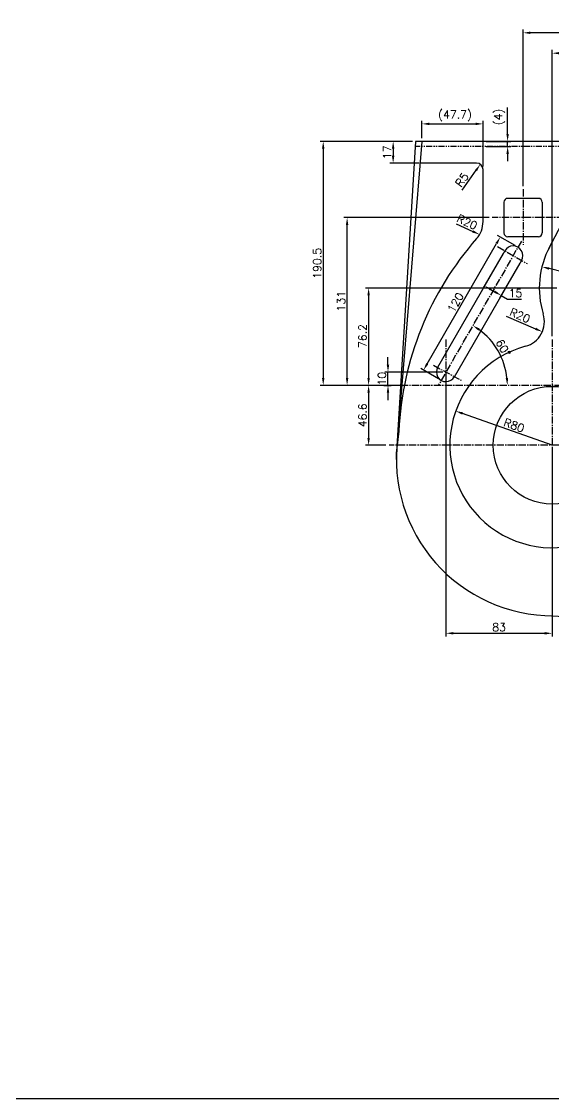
# Model space of a CAD drawing. Header units: millimetres. Extents: x -3508 to 12243, y -3609 to 4092.
# Drawn here: x -88 to 328, y -697 to 144 of the extents above; entities that cross this region are included whole.
import ezdxf

# ---------------------------------------------------------------- set-up
doc = ezdxf.new("R2010")
doc.units = ezdxf.units.MM
doc.header["$LTSCALE"] = 0.3
doc.header["$PDSIZE"] = -50
doc.linetypes.add('CENTER2', pattern=[28.575, 19.05, -3.175, 3.175, -3.175])
doc.linetypes.add('PHANTOM2', pattern=[31.75, 15.875, -3.175, 3.175, -3.175, 3.175, -3.175])
for name, color, linetype in [('center', 1, 'CENTER2'), ('CHAIN ...', 8, 'PHANTOM2'), ('ht', 6, 'Continuous')]:
    doc.layers.add(name, color=color, linetype=linetype)
doc.styles.add('rs', font='romans.shx')
doc.dimstyles.new('sarab', dxfattribs={"dimscale": 3, "dimtxt": 2.5, "dimasz": 2.3, "dimexe": 1, "dimexo": 1, "dimtad": 1, "dimdec": 3, "dimdsep": 46, "dimtxsty": 'rs', "dimcen": 0, "dimclrd": 1, "dimclre": 1, "dimclrt": 7, "dimadec": 3, "dimazin": 2, "dimtfac": 1, "dimtdec": 3, "dimtmove": 0, "dimatfit": 3, "dimfxl": 0, "dimarcsym": 0})
doc.dimstyles.new('sarab$0', dxfattribs={"dimscale": 3, "dimtxt": 2.5, "dimasz": 2.3, "dimexe": 1, "dimexo": 1, "dimtad": 1, "dimdec": 3, "dimdsep": 46, "dimtxsty": 'rs', "dimcen": 0, "dimclrd": 1, "dimclre": 1, "dimclrt": 7, "dimadec": 3, "dimazin": 2, "dimtfac": 1, "dimtdec": 3, "dimtmove": 0, "dimatfit": 3, "dimfxl": 0, "dimarcsym": 0})

# ---------------------------------------------------------------- blocks, each defined once
blk = doc.blocks.new('*D1299')
at = {"color": 1, "lineweight": -2, "transparency": 16777216}
blk.add_line((385.12, -64.52), (324.75, -49.33), dxfattribs=at)
at = {"color": 1, "transparency": 16777216}
blk.add_solid([(324.99, -48.4), (324.52, -50.26), (319.18, -47.93)], dxfattribs=at)
at = {"layer": 'Defpoints', "color": 0, "transparency": 16777216}
for p in [(319.18, -47.93), (385.12, -64.52)]:
    blk.add_point(p, dxfattribs=at)
at = {"color": 7, "transparency": 16777216, "insert": (366.24, -54.93), "char_height": 6.25, "attachment_point": 5, "rotation": 345.87789, "style": 'rs'}
blk.add_mtext('R68', dxfattribs=at)
blk = doc.blocks.new('*D1300')
at = {"color": 1, "lineweight": -2, "transparency": 16777216}
blk.add_line((327.17, -187.27), (257.18, -162.5), dxfattribs=at)
at = {"color": 1, "transparency": 16777216}
blk.add_solid([(257.5, -161.59), (256.86, -163.4), (251.76, -160.58)], dxfattribs=at)
at = {"layer": 'Defpoints', "color": 0, "transparency": 16777216}
for p in [(251.76, -160.58), (327.17, -187.27)]:
    blk.add_point(p, dxfattribs=at)
at = {"color": 7, "transparency": 16777216, "insert": (297.41, -171.76), "char_height": 6.25, "attachment_point": 5, "rotation": 340.51069, "style": 'rs'}
blk.add_mtext('R80', dxfattribs=at)
blk = doc.blocks.new('*D1304')
at = {"color": 1, "lineweight": -2, "transparency": 16777216}
for p, q in [((212.03, -140.52), (181.19, -140.52)), ((183.69, -146.27), (183.69, -181.52)), ((197.25, -187.27), (181.19, -187.27))]:
    blk.add_line(p, q, dxfattribs=at)
at = {"color": 1, "transparency": 16777216}
for points in [[(182.73, -146.27), (184.65, -146.27), (183.69, -140.52)], [(182.73, -181.52), (184.65, -181.52), (183.69, -187.27)]]:
    blk.add_solid(points, dxfattribs=at)
at = {"layer": 'Defpoints', "color": 0, "transparency": 16777216}
for p in [(214.53, -140.52), (183.69, -187.27), (199.75, -187.27)]:
    blk.add_point(p, dxfattribs=at)
at = {"color": 7, "transparency": 16777216, "insert": (179, -163.89), "char_height": 6.25, "attachment_point": 5, "rotation": 90, "style": 'rs'}
blk.add_mtext('46.6', dxfattribs=at)
blk = doc.blocks.new('*D1180')
at = {"color": 1, "lineweight": -2, "transparency": 16777216}
for p, q in [((327.17, -102.18), (327.17, 121.31)), ((628.67, 118.81), (332.92, 118.81)), ((634.42, 108.8), (634.42, 121.31))]:
    blk.add_line(p, q, dxfattribs=at)
at = {"color": 1, "transparency": 16777216}
for points in [[(332.92, 119.76), (332.92, 117.85), (327.17, 118.81)], [(628.67, 119.76), (628.67, 117.85), (634.42, 118.81)]]:
    blk.add_solid(points, dxfattribs=at)
at = {"layer": 'Defpoints', "color": 0, "transparency": 16777216}
for p in [(327.17, 118.81), (634.42, 106.3), (327.17, -104.68)]:
    blk.add_point(p, dxfattribs=at)
at = {"color": 7, "transparency": 16777216, "insert": (519.99, 123.49), "char_height": 6.25, "attachment_point": 5, "style": 'rs'}
blk.add_mtext('307.25', dxfattribs=at)
blk = doc.blocks.new('*D1311')
at = {"color": 1, "lineweight": -2, "transparency": 16777216}
for p, q in [((330.77, -64.52), (181.19, -64.52)), ((183.69, -70.27), (183.69, -134.77)), ((210.47, -140.52), (181.19, -140.52))]:
    blk.add_line(p, q, dxfattribs=at)
at = {"color": 1, "transparency": 16777216}
for points in [[(182.73, -70.27), (184.65, -70.27), (183.69, -64.52)], [(182.73, -134.77), (184.65, -134.77), (183.69, -140.52)]]:
    blk.add_solid(points, dxfattribs=at)
at = {"layer": 'Defpoints', "color": 0, "transparency": 16777216}
for p in [(333.27, -64.52), (183.69, -140.52), (212.97, -140.52)]:
    blk.add_point(p, dxfattribs=at)
at = {"color": 7, "transparency": 16777216, "insert": (179, -101.99), "char_height": 6.25, "attachment_point": 5, "rotation": 90, "style": 'rs'}
blk.add_mtext('76.2', dxfattribs=at)
blk = doc.blocks.new('*D1316')
at = {"color": 1, "lineweight": -2, "transparency": 16777216}
for p, q in [((217.92, 49.98), (145.74, 49.98)), ((148.24, 44.23), (148.24, -134.77)), ((210.47, -140.52), (145.74, -140.52))]:
    blk.add_line(p, q, dxfattribs=at)
at = {"color": 1, "transparency": 16777216}
for points in [[(147.28, 44.23), (149.2, 44.23), (148.24, 49.98)], [(147.28, -134.77), (149.2, -134.77), (148.24, -140.52)]]:
    blk.add_solid(points, dxfattribs=at)
at = {"layer": 'Defpoints', "color": 0, "transparency": 16777216}
for p in [(220.42, 49.98), (148.24, -140.52), (212.97, -140.52)]:
    blk.add_point(p, dxfattribs=at)
at = {"color": 7, "transparency": 16777216, "insert": (143.55, -45.27), "char_height": 6.25, "attachment_point": 5, "rotation": 90, "style": 'rs'}
blk.add_mtext('190.5', dxfattribs=at)
blk = doc.blocks.new('*D1195')
at = {"color": 1, "lineweight": -2, "transparency": 16777216}
for p, q in [((225.42, 52.48), (225.42, 66.13)), ((231.17, 63.63), (267.37, 63.63)), ((273.12, 30.48), (273.12, 66.13))]:
    blk.add_line(p, q, dxfattribs=at)
at = {"color": 1, "transparency": 16777216}
for points in [[(231.17, 64.59), (231.17, 62.67), (225.42, 63.63)], [(267.37, 64.59), (267.37, 62.67), (273.12, 63.63)]]:
    blk.add_solid(points, dxfattribs=at)
at = {"layer": 'Defpoints', "color": 0, "transparency": 16777216}
for p in [(273.12, 63.63), (225.42, 49.98), (273.12, 27.98)]:
    blk.add_point(p, dxfattribs=at)
at = {"color": 7, "transparency": 16777216, "insert": (251.22, 69.96), "char_height": 6.25, "attachment_point": 5, "style": 'rs'}
blk.add_mtext('(47.7)', dxfattribs=at)
blk = doc.blocks.new('*D1196')
at = {"color": 1, "lineweight": -2, "transparency": 16777216}
for p, q in [((216.49, 49.98), (200.39, 49.98)), ((202.89, 44.23), (202.89, 38.73)), ((223.16, 32.98), (200.39, 32.98))]:
    blk.add_line(p, q, dxfattribs=at)
at = {"color": 1, "transparency": 16777216}
for points in [[(201.93, 44.23), (203.85, 44.23), (202.89, 49.98)], [(201.93, 38.73), (203.85, 38.73), (202.89, 32.98)]]:
    blk.add_solid(points, dxfattribs=at)
at = {"layer": 'Defpoints', "color": 0, "transparency": 16777216}
for p in [(218.99, 49.98), (202.89, 32.98), (225.66, 32.98)]:
    blk.add_point(p, dxfattribs=at)
at = {"color": 7, "transparency": 16777216, "insert": (198.21, 41.48), "char_height": 6.25, "attachment_point": 5, "rotation": 90, "style": 'rs'}
blk.add_mtext('17', dxfattribs=at)
blk = doc.blocks.new('*D1207')
at = {"color": 1, "lineweight": -2, "transparency": 16777216}
blk.add_line((252.21, -14.31), (265.14, -20.31), dxfattribs=at)
at = {"color": 1, "transparency": 16777216}
blk.add_solid([(265.54, -19.44), (264.73, -21.18), (270.35, -22.73)], dxfattribs=at)
at = {"layer": 'Defpoints', "color": 0, "transparency": 16777216}
for p in [(252.21, -14.31), (270.35, -22.73)]:
    blk.add_point(p, dxfattribs=at)
at = {"color": 7, "transparency": 16777216, "insert": (260.65, -13.06), "char_height": 6.25, "attachment_point": 5, "rotation": 335.11834, "style": 'rs'}
blk.add_mtext('R20', dxfattribs=at)
blk = doc.blocks.new('*D1208')
at = {"color": 1, "lineweight": -2, "transparency": 16777216}
blk.add_line((256.69, 11.89), (267.69, 27.37), dxfattribs=at)
at = {"color": 1, "transparency": 16777216}
blk.add_solid([(266.91, 27.93), (268.47, 26.82), (271.02, 32.06)], dxfattribs=at)
at = {"layer": 'Defpoints', "color": 0, "transparency": 16777216}
for p in [(268.12, 27.98), (271.02, 32.06)]:
    blk.add_point(p, dxfattribs=at)
at = {"color": 7, "transparency": 16777216, "insert": (256.7, 20), "char_height": 6.25, "attachment_point": 5, "rotation": 54.59659, "style": 'rs'}
blk.add_mtext('R5', dxfattribs=at)
blk = doc.blocks.new('*D1209')
at = {"color": 1, "lineweight": -2, "transparency": 16777216}
for p, q in [((292.35, 55.73), (292.35, 76.51)), ((275.62, 49.98), (294.85, 49.98)), ((275.62, 45.98), (294.85, 45.98)), ((292.35, 45.98), (292.35, 49.98)), ((292.35, 40.23), (292.35, 34.48))]:
    blk.add_line(p, q, dxfattribs=at)
at = {"color": 1, "transparency": 16777216}
for points in [[(291.39, 55.73), (293.31, 55.73), (292.35, 49.98)], [(291.39, 40.23), (293.31, 40.23), (292.35, 45.98)]]:
    blk.add_solid(points, dxfattribs=at)
at = {"layer": 'Defpoints', "color": 0, "transparency": 16777216}
for p in [(273.12, 49.98), (273.12, 45.98), (292.35, 45.98)]:
    blk.add_point(p, dxfattribs=at)
at = {"color": 7, "transparency": 16777216, "insert": (286.02, 69), "char_height": 6.25, "attachment_point": 5, "rotation": 90, "style": 'rs'}
blk.add_mtext('(4)', dxfattribs=at)
blk = doc.blocks.new('*D1446')
at = {"color": 1, "lineweight": -2, "transparency": 16777216}
blk.add_line((291.3, -86.48), (314.2, -96.38), dxfattribs=at)
at = {"color": 1, "transparency": 16777216}
blk.add_solid([(314.58, -95.5), (313.82, -97.26), (319.47, -98.66)], dxfattribs=at)
at = {"layer": 'Defpoints', "color": 0, "transparency": 16777216}
for p in [(301.12, -90.72), (319.47, -98.66)]:
    blk.add_point(p, dxfattribs=at)
at = {"color": 7, "transparency": 16777216, "insert": (301.97, -85.98), "char_height": 6.25, "attachment_point": 5, "rotation": 336.61797, "style": 'rs'}
blk.add_mtext('R20', dxfattribs=at)
blk = doc.blocks.new('*D1444')
at = {"layer": 'Defpoints', "color": 0, "transparency": 16777216}
for p in [(304.42, 134.74), (634.42, 106.3), (304.42, 12.59)]:
    blk.add_point(p, dxfattribs=at)
at = {"layer": 'ht', "color": 1, "lineweight": -2, "transparency": 16777216}
for p, q in [((304.42, 15.09), (304.42, 137.24)), ((628.67, 134.74), (310.17, 134.74)), ((634.42, 108.8), (634.42, 137.24))]:
    blk.add_line(p, q, dxfattribs=at)
at = {"layer": 'ht', "color": 1, "transparency": 16777216}
for points in [[(310.17, 135.7), (310.17, 133.78), (304.42, 134.74)], [(628.67, 135.7), (628.67, 133.78), (634.42, 134.74)]]:
    blk.add_solid(points, dxfattribs=at)
at = {"layer": 'ht', "color": 7, "transparency": 16777216, "insert": (469.42, 139.43), "char_height": 6.25, "attachment_point": 5, "style": 'rs'}
blk.add_mtext('330', dxfattribs=at)
blk = doc.blocks.new('_DatumFilled')
at = {"color": 0, "linetype": 'ByBlock'}
blk.add_solid([(0, 0.58), (-1, 0), (0, -0.58)], dxfattribs=at)
blk = doc.blocks.new('*D1437')
at = {"color": 1, "lineweight": -2, "transparency": 16777216}
for p, q in [((277.81, -9.52), (164.39, -9.52)), ((166.89, -134.77), (166.89, -15.27)), ((193.19, -140.52), (164.39, -140.52))]:
    blk.add_line(p, q, dxfattribs=at)
at = {"color": 1, "transparency": 16777216}
for points in [[(165.93, -15.27), (167.85, -15.27), (166.89, -9.52)], [(165.93, -134.77), (167.85, -134.77), (166.89, -140.52)]]:
    blk.add_solid(points, dxfattribs=at)
at = {"layer": 'Defpoints', "color": 0, "transparency": 16777216}
for p in [(166.89, -9.52), (280.31, -9.52), (195.69, -140.52)]:
    blk.add_point(p, dxfattribs=at)
at = {"color": 7, "transparency": 16777216, "insert": (162.2, -74.78), "char_height": 6.25, "attachment_point": 5, "rotation": 90, "style": 'rs'}
blk.add_mtext('131', dxfattribs=at)
blk = doc.blocks.new('*D1536')
at = {"color": 1, "lineweight": -2, "transparency": 16777216}
for p, q in [((298.26, -31.43), (284.45, -23.46)), ((229.49, -123.65), (283.74, -29.69)), ((238.26, -135.36), (224.45, -127.38))]:
    blk.add_line(p, q, dxfattribs=at)
at = {"color": 1, "transparency": 16777216}
for points in [[(282.91, -29.21), (284.57, -30.17), (286.61, -24.71)], [(228.66, -123.17), (230.32, -124.13), (226.61, -128.63)]]:
    blk.add_solid(points, dxfattribs=at)
at = {"layer": 'Defpoints', "color": 0, "transparency": 16777216}
for p in [(286.61, -24.71), (300.42, -32.68), (240.42, -136.61)]:
    blk.add_point(p, dxfattribs=at)
at = {"color": 7, "transparency": 16777216, "insert": (251.66, -75.88), "char_height": 6.25, "attachment_point": 5, "rotation": 60, "style": 'rs'}
blk.add_mtext('120', dxfattribs=at)
blk = doc.blocks.new('*D1537')
at = {"color": 1, "lineweight": -2, "transparency": 16777216}
for p, q in [((244.17, -132.61), (244.17, -336.56)), ((327.17, -189.77), (327.17, -336.56)), ((249.92, -334.06), (321.42, -334.06))]:
    blk.add_line(p, q, dxfattribs=at)
at = {"color": 1, "transparency": 16777216}
for points in [[(249.92, -333.1), (249.92, -335.02), (244.17, -334.06)], [(321.42, -333.1), (321.42, -335.02), (327.17, -334.06)]]:
    blk.add_solid(points, dxfattribs=at)
at = {"layer": 'Defpoints', "color": 0, "transparency": 16777216}
for p in [(244.17, -130.11), (327.17, -187.27), (327.17, -334.06)]:
    blk.add_point(p, dxfattribs=at)
at = {"color": 7, "transparency": 16777216, "insert": (285.67, -329.37), "char_height": 6.25, "attachment_point": 5, "style": 'rs'}
blk.add_mtext('83', dxfattribs=at)
blk = doc.blocks.new('*D1538')
at = {"color": 1, "lineweight": -2, "transparency": 16777216}
blk.add_arc((238.16, -140.52), 53.96, 6.10866, 53.89134, dxfattribs=at)
at = {"color": 1, "transparency": 16777216}
for points in [[(269.44, -97.73), (270.48, -96.12), (265.14, -93.79)], [(292.77, -134.72), (290.86, -134.83), (292.12, -140.52)]]:
    blk.add_solid(points, dxfattribs=at)
at = {"layer": 'Defpoints', "color": 0, "transparency": 16777216}
for p in [(303.17, -27.92), (288.87, -122.06), (190.92, -140.52), (238.12, -140.59), (823.24, -140.52)]:
    blk.add_point(p, dxfattribs=at)
at = {"color": 7, "transparency": 16777216, "insert": (288.95, -111.2), "char_height": 6.25, "attachment_point": 5, "rotation": 300, "style": 'rs'}
blk.add_mtext('60°', dxfattribs=at)
blk = doc.blocks.new('*D1539')
at = {"color": 1, "lineweight": -2, "transparency": 16777216}
for p, q in [((198.84, -124.36), (198.84, -118.61)), ((241.67, -130.11), (196.34, -130.11)), ((198.84, -140.52), (198.84, -130.11)), ((195.69, -140.52), (201.34, -140.52)), ((198.84, -146.27), (198.84, -152.02))]:
    blk.add_line(p, q, dxfattribs=at)
at = {"color": 1, "transparency": 16777216}
for points in [[(197.88, -124.36), (199.8, -124.36), (198.84, -130.11)], [(197.88, -146.27), (199.8, -146.27), (198.84, -140.52)]]:
    blk.add_solid(points, dxfattribs=at)
at = {"layer": 'Defpoints', "color": 0, "transparency": 16777216}
for p in [(198.84, -130.11), (244.17, -130.11), (193.19, -140.52)]:
    blk.add_point(p, dxfattribs=at)
at = {"color": 7, "transparency": 16777216, "insert": (194.15, -135.31), "char_height": 6.25, "attachment_point": 5, "rotation": 90, "style": 'rs'}
blk.add_mtext('10', dxfattribs=at)
blk = doc.blocks.new('*D1540')
at = {"color": 1, "lineweight": -2, "transparency": 16777216}
for p, q in [((288.93, -37.59), (273.1, -65.01)), ((301.92, -45.09), (286.09, -72.51)), ((279.33, -65.72), (282.36, -67.47)), ((287.34, -70.35), (292.32, -73.22)), ((292.32, -73.22), (303.1, -73.22))]:
    blk.add_line(p, q, dxfattribs=at)
at = {"color": 1, "transparency": 16777216}
for points in [[(279.8, -64.89), (278.85, -66.55), (274.35, -62.85)], [(282.84, -66.64), (281.88, -68.3), (287.34, -70.35)]]:
    blk.add_solid(points, dxfattribs=at)
at = {"layer": 'Defpoints', "color": 0, "transparency": 16777216}
for p in [(290.18, -35.43), (303.17, -42.93), (287.34, -70.35)]:
    blk.add_point(p, dxfattribs=at)
at = {"color": 7, "transparency": 16777216, "insert": (298.49, -68.54), "char_height": 6.25, "attachment_point": 5, "style": 'rs'}
blk.add_mtext('15', dxfattribs=at)

msp = doc.modelspace()

# ---------------------------------------------------------------- linework, layer by layer
for p, q in [((220.4234, 49.9822), (205.4234, -192.4979)), ((225.4234, 49.9822), (205.7351, -187.4598)), ((791.4234, 49.9822), (220.4234, 49.9822)), ((268.1234, 32.9822), (223.9241, 32.9822)), ((273.1234, -12.705), (273.1234, 27.9822)), ((324.5664, -33.5848), (356.5049, 27.2758)), ((289.4234, 2.4822), (289.4234, -21.5178)), ((316.4234, 5.4822), (292.4234, 5.4822)), ((319.4234, 2.4822), (319.4234, -21.5178)), ((316.4234, -24.5178), (292.4234, -24.5178)), ((290.1764, -35.4283), (237.5609, -126.561)), ((303.1668, -42.9283), (250.5513, -134.061)), ((205.4234, -198.2678), (205.4234, -192.4979)), ((321.3345, -320.1158), (624.6912, -335.2748)), ((-3507.7534, -697.2178), (1845.5929, -697.2178))]:
    msp.add_line(p, q)
msp.add_circle((327.1734, -187.2678), 46)
for centre, radius, start, end in [((268.1234, 27.9822), 5, 360, 90), ((292.4234, 2.4822), 3, 90, 180), ((316.4234, 2.4822), 3, 0, 90), ((253.1234, -12.705), 20, 318.6067864, 0), ((292.4234, -21.5178), 3, 180, 270), ((316.4234, -21.5178), 3, 270, 0), ((451.1734, -187.2678), 244, 138.6067864, 177.4193893), ((296.6716, -39.1783), 7.5, 330, 150), ((385.1234, -64.5178), 68, 151.6790466, 197.3243703), ((301.1156, -90.7226), 20, 285.1043685, 17.3243703), ((327.1734, -187.2678), 80, 105.1043685, 296.9664719), ((244.1734, -130.1078), 7.5037, 148.2083392, 331.7916608), ((327.4234, -198.2678), 122, 169.6177873, 267.139254)]:
    msp.add_arc(centre, radius, start, end)
at = {"layer": 'center'}
for p, q in [((304.4234, 12.5895), (304.4234, -30.7577)), ((756.4823, -9.5178), (280.3135, -9.5178)), ((303.1724, -27.9186), (238.1228, -140.5878)), ((284.5389, -32.1736), (307.5964, -45.4858)), ((244.1734, -104.6775), (244.1734, -329.8694)), ((327.1734, -104.6775), (327.1734, -329.8694)), ((234.3692, -124.849), (255.9705, -136.4356)), ((823.2362, -140.5178), (190.9236, -140.5178)), ((520.9602, -187.2678), (199.7521, -187.2678))]:
    msp.add_line(p, q, dxfattribs=at)
at = {"layer": 'CHAIN ...'}
msp.add_line((795.4234, 45.9822), (220.4234, 45.9822), dxfattribs=at)

# ---------------------------------------------------------------- dimensions: what is measured, and where the dimension line sits
dim = msp.add_linear_dim(base=(327.1734, 118.8063), p1=(634.4234, 106.3009), p2=(327.1734, -104.6775), dimstyle='sarab', override={"dimscale": 2.5, "dimdec": 2, "dimadec": 2, "dimtdec": 2, "dimatfit": 0})
dim.commit()
dim.dimension.update_dxf_attribs({"geometry": '*D1180', "text_midpoint": (519.9942, 118.8063), "dimtype": 160})
for base, p1, p2, text, picture, middle in [((292.3482, 45.9822), (273.1234, 49.9822), (273.1234, 45.9822), '(<>)', '*D1209', (292.3482, 68.997)), ((183.6919, -140.5178), (333.2697, -64.5178), (212.9691, -140.5178), '76.2', '*D1311', (183.6919, -101.9918))]:
    dim = msp.add_linear_dim(base=base, p1=p1, p2=p2, angle=90, text=text, dimstyle='sarab', override={"dimscale": 2.5, "dimdec": 2, "dimadec": 2, "dimtdec": 2, "dimatfit": 0})
    dim.commit()
    dim.dimension.update_dxf_attribs({"geometry": picture, "text_midpoint": middle, "dimtype": 160})
dim = msp.add_linear_dim(base=(273.1234, 63.6317), p1=(225.4234, 49.9822), p2=(273.1234, 27.9822), text='(<>)', dimstyle='sarab', override={"dimscale": 2.5, "dimdec": 2, "dimadec": 2, "dimtdec": 2, "dimatfit": 0})
dim.commit()
dim.dimension.update_dxf_attribs({"geometry": '*D1195', "text_midpoint": (251.2171, 63.6317), "dimtype": 160})
for base, p1, p2, angle, dimstyle, override, picture, middle, dimtype in [((148.2399, -140.5178), (220.4234, 49.9822), (212.9691, -140.5178), 90, 'sarab', {"dimscale": 2.5, "dimdec": 2, "dimadec": 2, "dimtdec": 2, "dimatfit": 0}, '*D1316', (148.2399, -45.2678), 160), ((166.8905, -9.5178), (195.6883, -140.5178), (280.3135, -9.5178), 90, 'sarab', {"dimscale": 2.5, "dimtoh": 1, "dimdec": 2, "dimcen": 2.5, "dimadec": 1, "dimtdec": 2, "dimldrblk": 'DatumFilled'}, '*D1437', (166.8905, -74.7819), 160), ((286.6113, -24.7098), (240.4216, -136.6062), (300.4216, -32.6832), 60, 'sarab$0', {"dimscale": 2.5, "dimtoh": 1, "dimdec": 2, "dimcen": 2.5, "dimadec": 1, "dimtdec": 2, "dimldrblk": 'DatumFilled'}, '*D1536', (255.7164, -78.2215), 161), ((287.3359, -70.3483), (290.1764, -35.4283), (303.1668, -42.9283), 330, 'sarab$0', {"dimscale": 2.5, "dimtoh": 1, "dimdec": 2, "dimcen": 2.5, "dimadec": 1, "dimtdec": 2, "dimldrblk": 'DatumFilled'}, '*D1540', (298.4911, -73.2233), 161), ((198.8387, -130.1078), (193.1883, -140.5178), (244.1734, -130.1078), 90, 'sarab$0', {"dimscale": 2.5, "dimdec": 0, "dimadec": 2, "dimtdec": 2, "dimatfit": 0}, '*D1539', (198.8387, -135.3128), 160)]:
    dim = msp.add_linear_dim(base=base, p1=p1, p2=p2, angle=angle, dimstyle=dimstyle, override=override)
    dim.commit()
    dim.dimension.update_dxf_attribs({"geometry": picture, "text_midpoint": middle, "dimtype": dimtype})
dim = msp.add_linear_dim(base=(202.8925, 32.9822), p1=(218.9873, 49.9822), p2=(225.6624, 32.9822), angle=90, dimstyle='sarab', override={"dimscale": 2.5, "dimdec": 2, "dimadec": 2, "dimtdec": 2, "dimatfit": 0})
dim.commit()
dim.dimension.update_dxf_attribs({"geometry": '*D1196', "text_midpoint": (198.205, 41.4822)})
for center, mpoint, override, picture, middle in [((268.1234, 27.9822), (271.0201, 32.0576), {"dimscale": 2.5, "dimdec": 2, "dimadec": 2, "dimtdec": 2, "dimtmove": 1, "dimatfit": 0}, '*D1208', (260.5214, 17.2865)), ((385.1234, -64.5178), (319.1785, -47.9266), {"dimscale": 2.5, "dimdec": 2, "dimadec": 2, "dimtdec": 2, "dimatfit": 0}, '*D1299', (365.0963, -59.4792)), ((301.1156, -90.7226), (319.4732, -98.6598), {"dimscale": 2.5, "dimdec": 2, "dimcen": 2.5, "dimadec": 1, "dimtdec": 2}, '*D1446', (300.1076, -90.2867)), ((327.1734, -187.2678), (251.7571, -160.5774), {"dimscale": 2.5, "dimdec": 2, "dimadec": 2, "dimtdec": 2, "dimatfit": 0}, '*D1300', (295.8507, -176.1824))]:
    dim = msp.add_radius_dim(center=center, mpoint=mpoint, dimstyle='sarab', override=override)
    dim.commit()
    dim.dimension.update_dxf_attribs({"geometry": picture, "text_midpoint": middle, "dimtype": 164})
dim = msp.add_radius_dim(center=(252.2104, -14.3139), mpoint=(270.354, -22.7288), dimstyle='sarab', override={"dimscale": 2.5, "dimdec": 2, "dimadec": 2, "dimtdec": 2, "dimatfit": 0})
dim.commit()
dim.dimension.update_dxf_attribs({"geometry": '*D1207', "text_midpoint": (260.6463, -13.0593)})
dim = msp.add_angular_dim_2l(base=(288.8665, -122.0634), line1=((823.2362, -140.5178), (190.9236, -140.5178)), line2=((303.1724, -27.9186), (238.1228, -140.5878)), dimstyle='sarab', override={"dimscale": 2.5, "dimdec": 2, "dimadec": 2, "dimtdec": 2, "dimatfit": 0})
dim.commit()
dim.dimension.update_dxf_attribs({"geometry": '*D1538', "text_midpoint": (288.9511, -111.1954)})
dim = msp.add_linear_dim(base=(327.1734, -334.0567), p1=(244.1734, -130.1078), p2=(327.1734, -187.2678), dimstyle='sarab$0', override={"dimscale": 2.5, "dimdec": 0, "dimadec": 2, "dimtdec": 2, "dimatfit": 0})
dim.commit()
dim.dimension.update_dxf_attribs({"geometry": '*D1537', "text_midpoint": (285.6734, -329.3692)})
dim = msp.add_linear_dim(base=(183.6919, -187.2678), p1=(214.5316, -140.5178), p2=(199.7521, -187.2678), angle=90, text='46.6', dimstyle='sarab', override={"dimscale": 2.5, "dimdec": 2, "dimadec": 2, "dimtdec": 2, "dimatfit": 0})
dim.commit()
dim.dimension.update_dxf_attribs({"geometry": '*D1304', "text_midpoint": (179.0044, -163.8928)})
at = {"layer": 'ht'}
dim = msp.add_linear_dim(base=(304.4234, 134.7404), p1=(634.4234, 106.3009), p2=(304.4234, 12.5895), dimstyle='sarab', override={"dimscale": 2.5, "dimtoh": 1, "dimdec": 2, "dimcen": 2.5, "dimadec": 1, "dimtdec": 2, "dimldrblk": 'DatumFilled'}, dxfattribs=at)
dim.commit()
dim.dimension.update_dxf_attribs({"geometry": '*D1444', "text_midpoint": (469.4234, 134.7404), "dimtype": 160})

doc.saveas('drawing.dxf')
